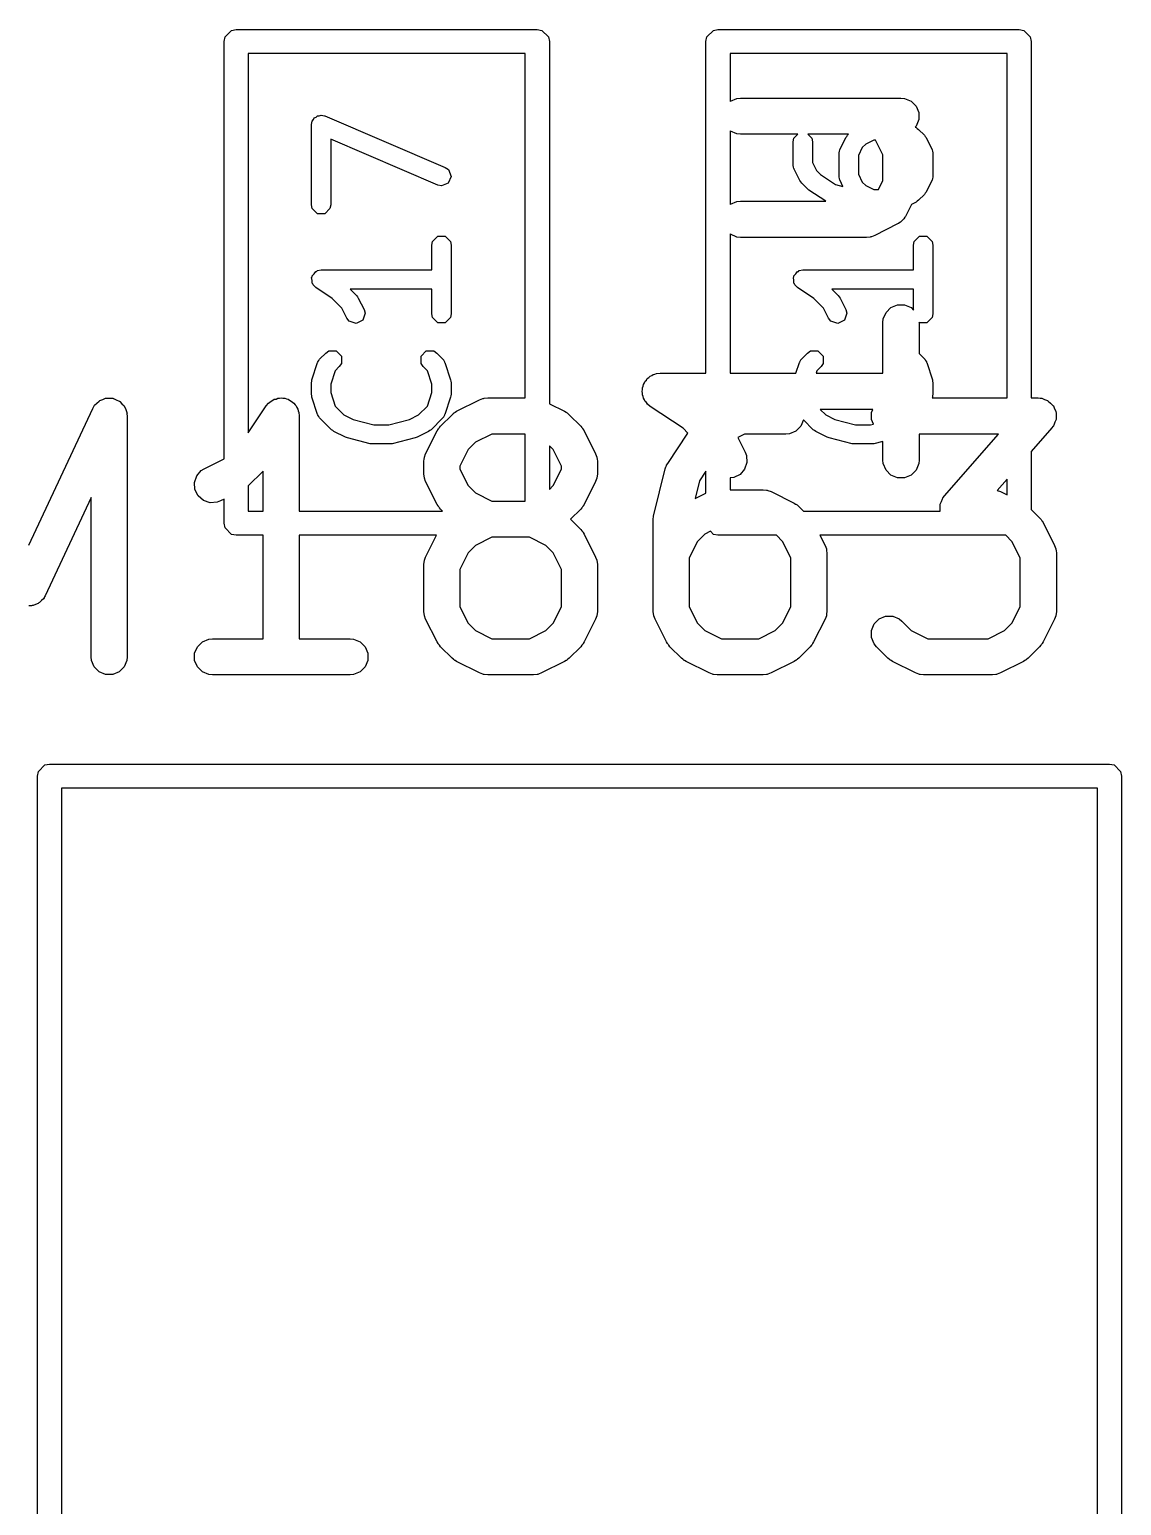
# Model space of a CAD drawing. Header units: inches. Extents: x 1.92 to 4.46, y -4.34 to -2.08.
# Drawn here: x 2.4731 to 2.6516, y -3.1645 to -2.9232 of the extents above; entities that cross this region are included whole.
import ezdxf

# ---------------------------------------------------------------- set-up
doc = ezdxf.new("R2010")
doc.units = ezdxf.units.IN
doc.header["$MEASUREMENT"] = 0
doc.layers.add('BLACK', color=250, linetype='CONTINUOUS')

msp = doc.modelspace()

# ---------------------------------------------------------------- linework, layer by layer
at = {"layer": 'BLACK', "linetype": 'CONTINUOUS'}
for p, q in [((2.50507, -2.92444), (2.50614, -2.92338)), ((2.50614, -2.92338), (2.50689, -2.92323)), ((2.50689, -2.92323), (2.5561, -2.92323)), ((2.5561, -2.92323), (2.55686, -2.92338)), ((2.55686, -2.92338), (2.55792, -2.92444)), ((2.58381, -2.92444), (2.58488, -2.92338)), ((2.58488, -2.92338), (2.58563, -2.92323)), ((2.58563, -2.92323), (2.63484, -2.92323)), ((2.63484, -2.92323), (2.6356, -2.92338)), ((2.6356, -2.92338), (2.63666, -2.92444)), ((2.50492, -2.9252), (2.50507, -2.92444)), ((2.50492, -2.9934), (2.50492, -2.9252)), ((2.55792, -2.92444), (2.55807, -2.9252)), ((2.55807, -2.9252), (2.55807, -2.9844)), ((2.58366, -2.9252), (2.58381, -2.92444)), ((2.58366, -2.97942), (2.58366, -2.9252)), ((2.63666, -2.92444), (2.63681, -2.9252)), ((2.63681, -2.9252), (2.63681, -2.98346)), ((2.50886, -2.92717), (2.50886, -2.98917)), ((2.55413, -2.92717), (2.50886, -2.92717)), ((2.55413, -2.98346), (2.55413, -2.92717)), ((2.5876, -2.92717), (2.5876, -2.93499)), ((2.63287, -2.92717), (2.5876, -2.92717)), ((2.63287, -2.98346), (2.63287, -2.92717)), ((2.5876, -2.93499), (2.58766, -2.93493)), ((2.58766, -2.93493), (2.58872, -2.93449)), ((2.58872, -2.93449), (2.5893, -2.93443)), ((2.5893, -2.93443), (2.61554, -2.93443)), ((2.61554, -2.93443), (2.61612, -2.93449)), ((2.61612, -2.93449), (2.61718, -2.93493)), ((2.61718, -2.93493), (2.618, -2.93574)), ((2.618, -2.93574), (2.61844, -2.93681)), ((2.51918, -2.93877), (2.51919, -2.93875)), ((2.51918, -2.93878), (2.51918, -2.93877)), ((2.51918, -2.93879), (2.51918, -2.93878)), ((2.51918, -2.95191), (2.51918, -2.93879)), ((2.51919, -2.93875), (2.5193, -2.93819)), ((2.5193, -2.93819), (2.51953, -2.93796)), ((2.51953, -2.93796), (2.51965, -2.93766)), ((2.51965, -2.93766), (2.51994, -2.93755)), ((2.51994, -2.93755), (2.52015, -2.93733)), ((2.52015, -2.93733), (2.52047, -2.93733)), ((2.52047, -2.93733), (2.52077, -2.93721)), ((2.52077, -2.93721), (2.52134, -2.93733)), ((2.52134, -2.93733), (2.52136, -2.93733)), ((2.52136, -2.93733), (2.52136, -2.93734)), ((2.52136, -2.93734), (2.52137, -2.93734)), ((2.52137, -2.93734), (2.54106, -2.94578)), ((2.61844, -2.93796), (2.618, -2.93902)), ((2.61844, -2.93681), (2.61844, -2.93796)), ((2.53982, -2.94867), (2.52233, -2.94118)), ((2.52233, -2.94118), (2.52233, -2.95191)), ((2.58766, -2.93984), (2.5876, -2.93978)), ((2.5876, -2.93978), (2.5876, -2.95186)), ((2.58872, -2.94028), (2.58766, -2.93984)), ((2.5893, -2.94034), (2.58872, -2.94028)), ((2.5987, -2.94034), (2.5893, -2.94034)), ((2.59792, -2.9416), (2.59804, -2.941)), ((2.59804, -2.941), (2.5987, -2.94034)), ((2.60697, -2.94034), (2.60029, -2.94034)), ((2.60029, -2.94034), (2.60095, -2.941)), ((2.60095, -2.941), (2.60107, -2.9416)), ((2.60558, -2.94277), (2.60652, -2.9409)), ((2.60652, -2.9409), (2.60668, -2.9407)), ((2.60668, -2.9407), (2.60682, -2.94049)), ((2.60682, -2.94049), (2.60697, -2.94034)), ((2.618, -2.93902), (2.61785, -2.93917)), ((2.61785, -2.93917), (2.61801, -2.93926)), ((2.61801, -2.93926), (2.61821, -2.93941)), ((2.61821, -2.93941), (2.61842, -2.93955)), ((2.61842, -2.93955), (2.61936, -2.94049)), ((2.61936, -2.94049), (2.6195, -2.9407)), ((2.6195, -2.9407), (2.61965, -2.9409)), ((2.61965, -2.9409), (2.62059, -2.94277)), ((2.59792, -2.94535), (2.59792, -2.9416)), ((2.60107, -2.9416), (2.60107, -2.94498)), ((2.60542, -2.94336), (2.60549, -2.94312)), ((2.60543, -2.9434), (2.60542, -2.94336)), ((2.60542, -2.94348), (2.60543, -2.9434)), ((2.60542, -2.94723), (2.60542, -2.94348)), ((2.60549, -2.94312), (2.60554, -2.94287)), ((2.60554, -2.94287), (2.60556, -2.94285)), ((2.60556, -2.94285), (2.60558, -2.94277)), ((2.60922, -2.94253), (2.60857, -2.94385)), ((2.6098, -2.94196), (2.60922, -2.94253)), ((2.61111, -2.9413), (2.6098, -2.94196)), ((2.61139, -2.9413), (2.61111, -2.9413)), ((2.61259, -2.9437), (2.61139, -2.9413)), ((2.62059, -2.94277), (2.62061, -2.94285)), ((2.62061, -2.94285), (2.62063, -2.94287)), ((2.62063, -2.94287), (2.62068, -2.94312)), ((2.62068, -2.94312), (2.62075, -2.94336)), ((2.62075, -2.94336), (2.62074, -2.9434)), ((2.62074, -2.9434), (2.62075, -2.94348)), ((2.62075, -2.94348), (2.62075, -2.94723)), ((2.54106, -2.94578), (2.54157, -2.94613)), ((2.59793, -2.94543), (2.59792, -2.94535)), ((2.59792, -2.94546), (2.59793, -2.94543)), ((2.59799, -2.94571), (2.59792, -2.94546)), ((2.59804, -2.94595), (2.59799, -2.94571)), ((2.59806, -2.94598), (2.59804, -2.94595)), ((2.59809, -2.94605), (2.59806, -2.94598)), ((2.59902, -2.94793), (2.59809, -2.94605)), ((2.60107, -2.94498), (2.60173, -2.94629)), ((2.60857, -2.94385), (2.60857, -2.94685)), ((2.61259, -2.94793), (2.61259, -2.9437)), ((2.54154, -2.94835), (2.54042, -2.9488)), ((2.54201, -2.94724), (2.54154, -2.94835)), ((2.54157, -2.94613), (2.54201, -2.94724)), ((2.59918, -2.94813), (2.59902, -2.94793)), ((2.59932, -2.94834), (2.59918, -2.94813)), ((2.60026, -2.94928), (2.59932, -2.94834)), ((2.60173, -2.94629), (2.60237, -2.94694)), ((2.60237, -2.94694), (2.60483, -2.94858)), ((2.60543, -2.9473), (2.60542, -2.94723)), ((2.60542, -2.94734), (2.60543, -2.9473)), ((2.60549, -2.94758), (2.60542, -2.94734)), ((2.60554, -2.94783), (2.60549, -2.94758)), ((2.60556, -2.94785), (2.60554, -2.94783)), ((2.60558, -2.94793), (2.60556, -2.94785)), ((2.60606, -2.94888), (2.60558, -2.94793)), ((2.60857, -2.94685), (2.60922, -2.94817)), ((2.60922, -2.94817), (2.6098, -2.94874)), ((2.61186, -2.9494), (2.61259, -2.94793)), ((2.62059, -2.94793), (2.61965, -2.9498)), ((2.62061, -2.94785), (2.62059, -2.94793)), ((2.62063, -2.94783), (2.62061, -2.94785)), ((2.62068, -2.94758), (2.62063, -2.94783)), ((2.62075, -2.94734), (2.62068, -2.94758)), ((2.62075, -2.94723), (2.62074, -2.9473)), ((2.62074, -2.9473), (2.62075, -2.94734)), ((2.54042, -2.9488), (2.53982, -2.94867)), ((2.60038, -2.94936), (2.60026, -2.94928)), ((2.6005, -2.94947), (2.60038, -2.94936)), ((2.60324, -2.9513), (2.6005, -2.94947)), ((2.60483, -2.94858), (2.60606, -2.94888)), ((2.6098, -2.94874), (2.61111, -2.9494)), ((2.61111, -2.9494), (2.61186, -2.9494)), ((2.61936, -2.95021), (2.61842, -2.95115)), ((2.6195, -2.95), (2.61936, -2.95021)), ((2.61965, -2.9498), (2.6195, -2.95)), ((2.5193, -2.95251), (2.51918, -2.95191)), ((2.52015, -2.95337), (2.5193, -2.95251)), ((2.52221, -2.95251), (2.52136, -2.95337)), ((2.52233, -2.95191), (2.52221, -2.95251)), ((2.5876, -2.95186), (2.58766, -2.9518)), ((2.58766, -2.9518), (2.58872, -2.95136)), ((2.58872, -2.95136), (2.5893, -2.9513)), ((2.5893, -2.9513), (2.60324, -2.9513)), ((2.61725, -2.95183), (2.61631, -2.9537)), ((2.61801, -2.95145), (2.61725, -2.95183)), ((2.61821, -2.95129), (2.61801, -2.95145)), ((2.61842, -2.95115), (2.61821, -2.95129)), ((2.52136, -2.95337), (2.52015, -2.95337)), ((2.61499, -2.95502), (2.61124, -2.9569)), ((2.61509, -2.95496), (2.61499, -2.95502)), ((2.61513, -2.95495), (2.61509, -2.95496)), ((2.61519, -2.9549), (2.61513, -2.95495)), ((2.61548, -2.95471), (2.61519, -2.9549)), ((2.61572, -2.95443), (2.61548, -2.95471)), ((2.616, -2.95419), (2.61572, -2.95443)), ((2.61619, -2.9539), (2.616, -2.95419)), ((2.61623, -2.95384), (2.61619, -2.9539)), ((2.61625, -2.9538), (2.61623, -2.95384)), ((2.61631, -2.9537), (2.61625, -2.9538)), ((2.53886, -2.95847), (2.53898, -2.95787)), ((2.53898, -2.95787), (2.53984, -2.95702)), ((2.53984, -2.95702), (2.54104, -2.95702)), ((2.54104, -2.95702), (2.54189, -2.95787)), ((2.54189, -2.95787), (2.54201, -2.95847)), ((2.58766, -2.95671), (2.5876, -2.95665)), ((2.5876, -2.95665), (2.5876, -2.97942)), ((2.58872, -2.95715), (2.58766, -2.95671)), ((2.5893, -2.95721), (2.58872, -2.95715)), ((2.60992, -2.95721), (2.5893, -2.95721)), ((2.6105, -2.95715), (2.60992, -2.95721)), ((2.61059, -2.95711), (2.6105, -2.95715)), ((2.6107, -2.9571), (2.61059, -2.95711)), ((2.61124, -2.9569), (2.6107, -2.9571)), ((2.6176, -2.95847), (2.61772, -2.95787)), ((2.61772, -2.95787), (2.61858, -2.95702)), ((2.61858, -2.95702), (2.61978, -2.95702)), ((2.61978, -2.95702), (2.62063, -2.95787)), ((2.62063, -2.95787), (2.62075, -2.95847)), ((2.53886, -2.96252), (2.53886, -2.95847)), ((2.54201, -2.95847), (2.54201, -2.96972)), ((2.6176, -2.96252), (2.6176, -2.95847)), ((2.62075, -2.95847), (2.62075, -2.96972)), ((2.51962, -2.96317), (2.51988, -2.96279)), ((2.51988, -2.96279), (2.52004, -2.96276)), ((2.52004, -2.96276), (2.52015, -2.96264)), ((2.52015, -2.96264), (2.52075, -2.96252)), ((2.52075, -2.96252), (2.53886, -2.96252)), ((2.59836, -2.96317), (2.59862, -2.96279)), ((2.59862, -2.96279), (2.59878, -2.96276)), ((2.59878, -2.96276), (2.59889, -2.96264)), ((2.59889, -2.96264), (2.59949, -2.96252)), ((2.59949, -2.96252), (2.6176, -2.96252)), ((2.51921, -2.96379), (2.5193, -2.96366)), ((2.5193, -2.96424), (2.51921, -2.96379)), ((2.5193, -2.9635), (2.51962, -2.96317)), ((2.5193, -2.96366), (2.5193, -2.9635)), ((2.5193, -2.9647), (2.5193, -2.96424)), ((2.51941, -2.96482), (2.5193, -2.9647)), ((2.51945, -2.96497), (2.51941, -2.96482)), ((2.51988, -2.96541), (2.51945, -2.96497)), ((2.59795, -2.96379), (2.59804, -2.96366)), ((2.59804, -2.96424), (2.59795, -2.96379)), ((2.59804, -2.9635), (2.59836, -2.96317)), ((2.59804, -2.96366), (2.59804, -2.9635)), ((2.59804, -2.9647), (2.59804, -2.96424)), ((2.59815, -2.96482), (2.59804, -2.9647)), ((2.59819, -2.96497), (2.59815, -2.96482)), ((2.59862, -2.96541), (2.59819, -2.96497)), ((2.52256, -2.9672), (2.51988, -2.96541)), ((2.52415, -2.96878), (2.52256, -2.9672)), ((2.53886, -2.96567), (2.52549, -2.96567)), ((2.52549, -2.96567), (2.52655, -2.96673)), ((2.52655, -2.96673), (2.52669, -2.96694)), ((2.52669, -2.96694), (2.52685, -2.96714)), ((2.52685, -2.96714), (2.52779, -2.96902)), ((2.53886, -2.96972), (2.53886, -2.96567)), ((2.6013, -2.9672), (2.59862, -2.96541)), ((2.60289, -2.96878), (2.6013, -2.9672)), ((2.6176, -2.96567), (2.60423, -2.96567)), ((2.60423, -2.96567), (2.60529, -2.96673)), ((2.60529, -2.96673), (2.60543, -2.96694)), ((2.60543, -2.96694), (2.60559, -2.96714)), ((2.60559, -2.96714), (2.60653, -2.96902)), ((2.6176, -2.96909), (2.6176, -2.96567)), ((2.52497, -2.97043), (2.52415, -2.96878)), ((2.52795, -2.96961), (2.52757, -2.97075)), ((2.52779, -2.96902), (2.52795, -2.96961)), ((2.53898, -2.97033), (2.53886, -2.96972)), ((2.54201, -2.96972), (2.54189, -2.97033)), ((2.60371, -2.97043), (2.60289, -2.96878)), ((2.60669, -2.96961), (2.60631, -2.97075)), ((2.60653, -2.96902), (2.60669, -2.96961)), ((2.61265, -2.97055), (2.61309, -2.96949)), ((2.61309, -2.96949), (2.6139, -2.96867)), ((2.6139, -2.96867), (2.61497, -2.96823)), ((2.61497, -2.96823), (2.61612, -2.96823)), ((2.61612, -2.96823), (2.61718, -2.96867)), ((2.61718, -2.96867), (2.6176, -2.96909)), ((2.62075, -2.96972), (2.62063, -2.97033)), ((2.52535, -2.97091), (2.52497, -2.97043)), ((2.52649, -2.97129), (2.52535, -2.97091)), ((2.52757, -2.97075), (2.52649, -2.97129)), ((2.53984, -2.97118), (2.53898, -2.97033)), ((2.54104, -2.97118), (2.53984, -2.97118)), ((2.54189, -2.97033), (2.54104, -2.97118)), ((2.60409, -2.97091), (2.60371, -2.97043)), ((2.60523, -2.97129), (2.60409, -2.97091)), ((2.60631, -2.97075), (2.60523, -2.97129)), ((2.61259, -2.97113), (2.61265, -2.97055)), ((2.61259, -2.97942), (2.61259, -2.97113)), ((2.61858, -2.97118), (2.61849, -2.97109)), ((2.61849, -2.97109), (2.6185, -2.97113)), ((2.6185, -2.97113), (2.6185, -2.97619)), ((2.61978, -2.97118), (2.61858, -2.97118)), ((2.62063, -2.97033), (2.61978, -2.97118)), ((2.52024, -2.97756), (2.52038, -2.97735)), ((2.52038, -2.97735), (2.5205, -2.97713)), ((2.5205, -2.97713), (2.52053, -2.97711)), ((2.52053, -2.97711), (2.52058, -2.97705)), ((2.52058, -2.97705), (2.52152, -2.97611)), ((2.52152, -2.97611), (2.52203, -2.97577)), ((2.52203, -2.97577), (2.52323, -2.97577)), ((2.52323, -2.97577), (2.52408, -2.97662)), ((2.52408, -2.97662), (2.52408, -2.97782)), ((2.53711, -2.97662), (2.53796, -2.97577)), ((2.53711, -2.97782), (2.53711, -2.97662)), ((2.53796, -2.97577), (2.53917, -2.97577)), ((2.53917, -2.97577), (2.53968, -2.97611)), ((2.53968, -2.97611), (2.54062, -2.97705)), ((2.54062, -2.97705), (2.54066, -2.97711)), ((2.54066, -2.97711), (2.54069, -2.97713)), ((2.54069, -2.97713), (2.54082, -2.97735)), ((2.54082, -2.97735), (2.54096, -2.97756)), ((2.59898, -2.97756), (2.59912, -2.97735)), ((2.59912, -2.97735), (2.59924, -2.97713)), ((2.59924, -2.97713), (2.59927, -2.97711)), ((2.59927, -2.97711), (2.59932, -2.97705)), ((2.59932, -2.97705), (2.60026, -2.97611)), ((2.60026, -2.97611), (2.60077, -2.97577)), ((2.60077, -2.97577), (2.60197, -2.97577)), ((2.60197, -2.97577), (2.60282, -2.97662)), ((2.60282, -2.97662), (2.60282, -2.97782)), ((2.6185, -2.97619), (2.61936, -2.97705)), ((2.61936, -2.97705), (2.6194, -2.97711)), ((2.6194, -2.97711), (2.61943, -2.97713)), ((2.61943, -2.97713), (2.61956, -2.97735)), ((2.61956, -2.97735), (2.6197, -2.97756)), ((2.51926, -2.98047), (2.5202, -2.97766)), ((2.5202, -2.97766), (2.52024, -2.97759)), ((2.52024, -2.97759), (2.52024, -2.97756)), ((2.52307, -2.97901), (2.52233, -2.98123)), ((2.52374, -2.97834), (2.52307, -2.97901)), ((2.52408, -2.97782), (2.52374, -2.97834)), ((2.53745, -2.97834), (2.53711, -2.97782)), ((2.53813, -2.97901), (2.53745, -2.97834)), ((2.53886, -2.98123), (2.53813, -2.97901)), ((2.54096, -2.97756), (2.54096, -2.97759)), ((2.54096, -2.97759), (2.541, -2.97766)), ((2.541, -2.97766), (2.54193, -2.98047)), ((2.57453, -2.97992), (2.5748, -2.97981)), ((2.5748, -2.97981), (2.57504, -2.97965)), ((2.57504, -2.97965), (2.57533, -2.97959)), ((2.57533, -2.97959), (2.5756, -2.97948)), ((2.5756, -2.97948), (2.57617, -2.97942)), ((2.57617, -2.97942), (2.57617, -2.97942)), ((2.57617, -2.97942), (2.57617, -2.97942)), ((2.57617, -2.97942), (2.57617, -2.97942)), ((2.57617, -2.97942), (2.58366, -2.97942)), ((2.5876, -2.97942), (2.59835, -2.97942)), ((2.59835, -2.97942), (2.59894, -2.97766)), ((2.59894, -2.97766), (2.59898, -2.97759)), ((2.59898, -2.97759), (2.59898, -2.97756)), ((2.60181, -2.97901), (2.60167, -2.97942)), ((2.60167, -2.97942), (2.61259, -2.97942)), ((2.60248, -2.97834), (2.60181, -2.97901)), ((2.60282, -2.97782), (2.60248, -2.97834)), ((2.6197, -2.97756), (2.6197, -2.97759)), ((2.6197, -2.97759), (2.61974, -2.97766)), ((2.61974, -2.97766), (2.62067, -2.98047)), ((2.51918, -2.98097), (2.51923, -2.98072)), ((2.51918, -2.98285), (2.51918, -2.98097)), ((2.51923, -2.98072), (2.51926, -2.98047)), ((2.52233, -2.98123), (2.52233, -2.98259)), ((2.53886, -2.98259), (2.53886, -2.98123)), ((2.54193, -2.98047), (2.54196, -2.98072)), ((2.54196, -2.98072), (2.54201, -2.98097)), ((2.54201, -2.98097), (2.54201, -2.98285)), ((2.57322, -2.98238), (2.57328, -2.98209)), ((2.57328, -2.9818), (2.57339, -2.98153)), ((2.57328, -2.98209), (2.57328, -2.9818)), ((2.57339, -2.98153), (2.57344, -2.98125)), ((2.57344, -2.98125), (2.57361, -2.98101)), ((2.57361, -2.98101), (2.57372, -2.98074)), ((2.57372, -2.98074), (2.57392, -2.98053)), ((2.57392, -2.98053), (2.57408, -2.98029)), ((2.57408, -2.98029), (2.57433, -2.98013)), ((2.57433, -2.98013), (2.57453, -2.97992)), ((2.62067, -2.98047), (2.6207, -2.98072)), ((2.6207, -2.98072), (2.62075, -2.98097)), ((2.62075, -2.98097), (2.62075, -2.98285)), ((2.48375, -2.98466), (2.48412, -2.98432)), ((2.48412, -2.98432), (2.48449, -2.98396)), ((2.48449, -2.98396), (2.48455, -2.98393)), ((2.48455, -2.98393), (2.4846, -2.98389)), ((2.4846, -2.98389), (2.48508, -2.98371)), ((2.48508, -2.98371), (2.48555, -2.98351)), ((2.48555, -2.98351), (2.48562, -2.98351)), ((2.48562, -2.98351), (2.48568, -2.98349)), ((2.48568, -2.98349), (2.48619, -2.98351)), ((2.48619, -2.98351), (2.4867, -2.98351)), ((2.4867, -2.98351), (2.48676, -2.98354)), ((2.48676, -2.98354), (2.48683, -2.98354)), ((2.48683, -2.98354), (2.48729, -2.98376)), ((2.48729, -2.98376), (2.48777, -2.98396)), ((2.48777, -2.98396), (2.48781, -2.984)), ((2.48781, -2.984), (2.48787, -2.98403)), ((2.48787, -2.98403), (2.48822, -2.98441)), ((2.48822, -2.98441), (2.48858, -2.98477)), ((2.5118, -2.98477), (2.51216, -2.98432)), ((2.51216, -2.98432), (2.5124, -2.98416)), ((2.5124, -2.98416), (2.51261, -2.98396)), ((2.51261, -2.98396), (2.51287, -2.98384)), ((2.51287, -2.98384), (2.51312, -2.98368)), ((2.51312, -2.98368), (2.5134, -2.98363)), ((2.5134, -2.98363), (2.51367, -2.98351)), ((2.51367, -2.98351), (2.51396, -2.98351)), ((2.51396, -2.98351), (2.51425, -2.98346)), ((2.51425, -2.98346), (2.51453, -2.98351)), ((2.51453, -2.98351), (2.51482, -2.98351)), ((2.51482, -2.98351), (2.51509, -2.98362)), ((2.51509, -2.98362), (2.51538, -2.98368)), ((2.51538, -2.98368), (2.51562, -2.98384)), ((2.51562, -2.98384), (2.51589, -2.98396)), ((2.51589, -2.98396), (2.51609, -2.98416)), ((2.51609, -2.98416), (2.51633, -2.98432)), ((2.51633, -2.98432), (2.5165, -2.98456)), ((2.5165, -2.98456), (2.5167, -2.98477)), ((2.51923, -2.98309), (2.51918, -2.98285)), ((2.51926, -2.98334), (2.51923, -2.98309)), ((2.5202, -2.98616), (2.51926, -2.98334)), ((2.52233, -2.98259), (2.52307, -2.98481)), ((2.53813, -2.98481), (2.53886, -2.98259)), ((2.54193, -2.98334), (2.541, -2.98616)), ((2.54196, -2.98309), (2.54193, -2.98334)), ((2.54201, -2.98285), (2.54196, -2.98309)), ((2.54292, -2.98564), (2.54667, -2.98377)), ((2.54667, -2.98377), (2.54721, -2.98356)), ((2.54721, -2.98356), (2.54732, -2.98355)), ((2.54732, -2.98355), (2.54742, -2.98351)), ((2.54742, -2.98351), (2.54799, -2.98346)), ((2.54799, -2.98346), (2.55413, -2.98346)), ((2.55807, -2.9844), (2.56056, -2.98564)), ((2.57328, -2.98266), (2.57322, -2.98238)), ((2.57328, -2.98295), (2.57328, -2.98266)), ((2.57339, -2.98322), (2.57328, -2.98295)), ((2.57345, -2.98351), (2.57339, -2.98322)), ((2.57361, -2.98375), (2.57345, -2.98351)), ((2.57372, -2.98402), (2.57361, -2.98375)), ((2.57393, -2.98422), (2.57372, -2.98402)), ((2.57409, -2.98447), (2.57393, -2.98422)), ((2.57453, -2.98483), (2.57409, -2.98447)), ((2.62067, -2.98334), (2.62064, -2.98346)), ((2.62064, -2.98346), (2.63287, -2.98346)), ((2.6207, -2.98309), (2.62067, -2.98334)), ((2.62075, -2.98285), (2.6207, -2.98309)), ((2.63681, -2.98346), (2.63798, -2.98346)), ((2.63798, -2.98346), (2.63829, -2.98349)), ((2.63829, -2.98349), (2.63836, -2.98348)), ((2.63836, -2.98348), (2.63842, -2.9835)), ((2.63842, -2.9835), (2.63856, -2.98351)), ((2.63856, -2.98351), (2.639, -2.9837)), ((2.639, -2.9837), (2.63946, -2.98385)), ((2.63946, -2.98385), (2.63953, -2.98392)), ((2.63953, -2.98392), (2.63962, -2.98396)), ((2.63962, -2.98396), (2.63996, -2.98429)), ((2.63996, -2.98429), (2.64032, -2.98461)), ((2.64032, -2.98461), (2.64037, -2.9847)), ((2.473, -3.00755), (2.48345, -2.98516)), ((2.48345, -2.98516), (2.48364, -2.98483)), ((2.48364, -2.98483), (2.48367, -2.98477)), ((2.48367, -2.98477), (2.4837, -2.98474)), ((2.4837, -2.98474), (2.48375, -2.98466)), ((2.48858, -2.98477), (2.48861, -2.98483)), ((2.48861, -2.98483), (2.48865, -2.98488)), ((2.48865, -2.98488), (2.48883, -2.98536)), ((2.48883, -2.98536), (2.48902, -2.98583)), ((2.48902, -2.98583), (2.48903, -2.98592)), ((2.48903, -2.98592), (2.48905, -2.98596)), ((2.48905, -2.98596), (2.48904, -2.98603)), ((2.48904, -2.98603), (2.48908, -2.98641)), ((2.48908, -2.98641), (2.48908, -3.02578)), ((2.50886, -2.98917), (2.51179, -2.98477)), ((2.51179, -2.98477), (2.51179, -2.98477)), ((2.51179, -2.98477), (2.51179, -2.98477)), ((2.51179, -2.98477), (2.5118, -2.98477)), ((2.5167, -2.98477), (2.51681, -2.98504)), ((2.51681, -2.98504), (2.51697, -2.98528)), ((2.51697, -2.98528), (2.51703, -2.98556)), ((2.51703, -2.98556), (2.51714, -2.98583)), ((2.51714, -2.98583), (2.5172, -2.9864)), ((2.5172, -2.9864), (2.5172, -2.98641)), ((2.5172, -2.98641), (2.5172, -2.98641)), ((2.5172, -2.98641), (2.5172, -2.98641)), ((2.5172, -2.98641), (2.5172, -3.00197)), ((2.52024, -2.98622), (2.5202, -2.98616)), ((2.52024, -2.98626), (2.52024, -2.98622)), ((2.52038, -2.98647), (2.52024, -2.98626)), ((2.5205, -2.98669), (2.52038, -2.98647)), ((2.52053, -2.98671), (2.5205, -2.98669)), ((2.52058, -2.98677), (2.52053, -2.98671)), ((2.52245, -2.98865), (2.52058, -2.98677)), ((2.52307, -2.98481), (2.5245, -2.98624)), ((2.5245, -2.98624), (2.52599, -2.98698)), ((2.52599, -2.98698), (2.52938, -2.98783)), ((2.53181, -2.98783), (2.5352, -2.98698)), ((2.5352, -2.98698), (2.53669, -2.98624)), ((2.53669, -2.98624), (2.53813, -2.98481)), ((2.54062, -2.98677), (2.53874, -2.98865)), ((2.54028, -2.98807), (2.54216, -2.9862)), ((2.54066, -2.98671), (2.54062, -2.98677)), ((2.54069, -2.98669), (2.54066, -2.98671)), ((2.54082, -2.98647), (2.54069, -2.98669)), ((2.54096, -2.98626), (2.54082, -2.98647)), ((2.541, -2.98616), (2.54096, -2.98622)), ((2.54096, -2.98622), (2.54096, -2.98626)), ((2.54216, -2.9862), (2.54238, -2.98601)), ((2.54238, -2.98601), (2.54243, -2.98595)), ((2.54243, -2.98595), (2.54252, -2.9859)), ((2.54252, -2.9859), (2.5426, -2.98583)), ((2.5426, -2.98583), (2.54268, -2.9858)), ((2.54268, -2.9858), (2.54292, -2.98564)), ((2.56056, -2.98564), (2.56081, -2.9858)), ((2.56081, -2.9858), (2.56088, -2.98583)), ((2.56088, -2.98583), (2.56096, -2.9859)), ((2.56096, -2.9859), (2.56105, -2.98595)), ((2.56105, -2.98595), (2.5611, -2.98601)), ((2.5611, -2.98601), (2.56133, -2.9862)), ((2.56133, -2.9862), (2.56321, -2.98807)), ((2.57454, -2.98483), (2.57453, -2.98483)), ((2.57453, -2.98483), (2.57453, -2.98483)), ((2.57453, -2.98483), (2.57453, -2.98483)), ((2.57992, -2.98842), (2.57454, -2.98483)), ((2.5996, -2.98706), (2.59919, -2.98805)), ((2.60119, -2.98865), (2.5996, -2.98706)), ((2.61092, -2.98533), (2.60233, -2.98533)), ((2.60233, -2.98533), (2.60324, -2.98624)), ((2.60324, -2.98624), (2.60473, -2.98698)), ((2.60473, -2.98698), (2.60812, -2.98783)), ((2.61071, -2.98583), (2.61092, -2.98533)), ((2.61071, -2.98699), (2.61071, -2.98583)), ((2.61102, -2.98772), (2.61071, -2.98699)), ((2.64037, -2.9847), (2.64044, -2.98477)), ((2.64044, -2.98477), (2.64062, -2.98521)), ((2.64062, -2.98521), (2.64083, -2.98564)), ((2.64088, -2.98699), (2.6407, -2.98743)), ((2.64083, -2.98564), (2.64084, -2.98574)), ((2.64084, -2.98574), (2.64088, -2.98583)), ((2.64088, -2.98583), (2.64088, -2.98631)), ((2.64088, -2.98631), (2.64091, -2.98679)), ((2.64091, -2.98679), (2.64088, -2.98689)), ((2.64088, -2.98689), (2.64088, -2.98699)), ((2.52266, -2.98879), (2.52245, -2.98865)), ((2.52286, -2.98894), (2.52266, -2.98879)), ((2.52474, -2.98988), (2.52286, -2.98894)), ((2.52938, -2.98783), (2.53181, -2.98783)), ((2.53833, -2.98894), (2.53646, -2.98988)), ((2.53785, -2.99259), (2.53973, -2.98884)), ((2.53853, -2.98879), (2.53833, -2.98894)), ((2.53874, -2.98865), (2.53853, -2.98879)), ((2.53973, -2.98884), (2.53988, -2.98859)), ((2.53988, -2.98859), (2.53991, -2.98852)), ((2.53991, -2.98852), (2.53998, -2.98844)), ((2.53998, -2.98844), (2.54004, -2.98835)), ((2.54004, -2.98835), (2.5401, -2.9883)), ((2.5401, -2.9883), (2.54028, -2.98807)), ((2.54869, -2.98936), (2.54599, -2.99071)), ((2.55413, -2.98936), (2.54869, -2.98936)), ((2.55413, -3.00033), (2.55413, -2.98936)), ((2.56321, -2.98807), (2.56339, -2.9883)), ((2.56339, -2.9883), (2.56345, -2.98835)), ((2.56345, -2.98835), (2.56351, -2.98844)), ((2.56351, -2.98844), (2.56357, -2.98852)), ((2.56357, -2.98852), (2.5636, -2.98859)), ((2.5636, -2.98859), (2.56376, -2.98884)), ((2.56376, -2.98884), (2.56563, -2.99259)), ((2.57741, -2.99415), (2.5807, -2.98921)), ((2.5807, -2.98921), (2.57992, -2.98842)), ((2.58994, -2.98936), (2.58886, -2.9899)), ((2.59674, -2.98936), (2.58994, -2.98936)), ((2.59731, -2.98931), (2.59674, -2.98936)), ((2.59838, -2.98887), (2.59731, -2.98931)), ((2.59919, -2.98805), (2.59838, -2.98887)), ((2.6014, -2.98879), (2.60119, -2.98865)), ((2.6016, -2.98894), (2.6014, -2.98879)), ((2.60348, -2.98988), (2.6016, -2.98894)), ((2.60812, -2.98783), (2.61055, -2.98783)), ((2.61055, -2.98783), (2.61102, -2.98772)), ((2.63148, -2.98936), (2.6185, -2.98936)), ((2.6185, -2.98936), (2.6185, -2.99363)), ((2.62264, -2.99946), (2.63148, -2.98936)), ((2.6402, -2.98835), (2.63681, -2.99223)), ((2.64038, -2.98811), (2.6402, -2.98835)), ((2.64044, -2.98805), (2.64038, -2.98811)), ((2.64046, -2.988), (2.64044, -2.98805)), ((2.64054, -2.98788), (2.64046, -2.988)), ((2.6407, -2.98743), (2.64054, -2.98788)), ((2.5249, -2.98992), (2.52474, -2.98988)), ((2.52506, -2.99), (2.5249, -2.98992)), ((2.52881, -2.99094), (2.52506, -2.99)), ((2.529, -2.99094), (2.52881, -2.99094)), ((2.52919, -2.99098), (2.529, -2.99094)), ((2.532, -2.99098), (2.52919, -2.99098)), ((2.53219, -2.99094), (2.532, -2.99098)), ((2.53238, -2.99094), (2.53219, -2.99094)), ((2.53613, -2.99), (2.53238, -2.99094)), ((2.53629, -2.98992), (2.53613, -2.99)), ((2.53646, -2.98988), (2.53629, -2.98992)), ((2.54599, -2.99071), (2.5448, -2.99191)), ((2.55869, -2.99191), (2.55807, -2.99129)), ((2.55807, -2.99129), (2.55807, -2.9984)), ((2.58886, -2.9899), (2.59006, -2.99231)), ((2.60364, -2.98992), (2.60348, -2.98988)), ((2.6038, -2.99), (2.60364, -2.98992)), ((2.60755, -2.99094), (2.6038, -2.99)), ((2.60774, -2.99094), (2.60755, -2.99094)), ((2.60793, -2.99098), (2.60774, -2.99094)), ((2.61074, -2.99098), (2.60793, -2.99098)), ((2.61093, -2.99094), (2.61074, -2.99098)), ((2.61112, -2.99094), (2.61093, -2.99094)), ((2.61259, -2.99057), (2.61112, -2.99094)), ((2.61259, -2.99363), (2.61259, -2.99057)), ((2.50168, -2.99502), (2.50492, -2.9934)), ((2.53754, -2.99391), (2.5376, -2.99333)), ((2.53754, -2.99578), (2.53754, -2.99391)), ((2.5376, -2.99333), (2.53764, -2.99324)), ((2.53764, -2.99324), (2.53765, -2.99313)), ((2.53765, -2.99313), (2.53785, -2.99259)), ((2.5448, -2.99191), (2.54345, -2.99461)), ((2.56004, -2.99461), (2.55869, -2.99191)), ((2.56563, -2.99259), (2.56584, -2.99313)), ((2.56584, -2.99313), (2.56585, -2.99324)), ((2.56585, -2.99324), (2.56589, -2.99333)), ((2.56589, -2.99333), (2.56594, -2.99391)), ((2.56594, -2.99391), (2.56594, -2.99578)), ((2.57724, -2.99446), (2.57741, -2.99415)), ((2.59035, -2.994), (2.58999, -2.99509)), ((2.59006, -2.99231), (2.59027, -2.99285)), ((2.59027, -2.99285), (2.59035, -2.994)), ((2.61265, -2.9942), (2.61259, -2.99363)), ((2.61309, -2.99527), (2.61265, -2.9942)), ((2.61844, -2.9942), (2.618, -2.99527)), ((2.6185, -2.99363), (2.61844, -2.9942)), ((2.63681, -2.99223), (2.63681, -3.00169)), ((2.50007, -2.99729), (2.50043, -2.9962)), ((2.50043, -2.9962), (2.50119, -2.99533)), ((2.50119, -2.99533), (2.50168, -2.99502)), ((2.5113, -2.99541), (2.50886, -2.99785)), ((2.5113, -3.00197), (2.5113, -2.99541)), ((2.5376, -2.99636), (2.53754, -2.99578)), ((2.53764, -2.99646), (2.5376, -2.99636)), ((2.53765, -2.99656), (2.53764, -2.99646)), ((2.53785, -2.9971), (2.53765, -2.99656)), ((2.54345, -2.99461), (2.54345, -2.99509)), ((2.54345, -2.99509), (2.5448, -2.99778)), ((2.55869, -2.99778), (2.56004, -2.99509)), ((2.56004, -2.99509), (2.56004, -2.99461)), ((2.56584, -2.99656), (2.56563, -2.9971)), ((2.56585, -2.99646), (2.56584, -2.99656)), ((2.56589, -2.99636), (2.56585, -2.99646)), ((2.56594, -2.99578), (2.56589, -2.99636)), ((2.57513, -3.00257), (2.577, -2.99507)), ((2.577, -2.99507), (2.57712, -2.99473)), ((2.57712, -2.99473), (2.57714, -2.99466)), ((2.57714, -2.99466), (2.57717, -2.99459)), ((2.57717, -2.99459), (2.5772, -2.99452)), ((2.5772, -2.99452), (2.57724, -2.99446)), ((2.58366, -2.99541), (2.58261, -2.997)), ((2.58366, -2.99902), (2.58366, -2.99541)), ((2.5882, -2.99647), (2.5876, -2.99652)), ((2.5876, -2.99652), (2.5876, -2.99846)), ((2.58923, -2.99596), (2.5882, -2.99647)), ((2.58999, -2.99509), (2.58923, -2.99596)), ((2.6139, -2.99608), (2.61309, -2.99527)), ((2.61497, -2.99652), (2.6139, -2.99608)), ((2.61612, -2.99652), (2.61497, -2.99652)), ((2.61718, -2.99608), (2.61612, -2.99652)), ((2.618, -2.99527), (2.61718, -2.99608)), ((2.50015, -2.99844), (2.50007, -2.99729)), ((2.50067, -2.99947), (2.50015, -2.99844)), ((2.50886, -2.99785), (2.50886, -3.00197)), ((2.53973, -3.00085), (2.53785, -2.9971)), ((2.5448, -2.99778), (2.54599, -2.99898)), ((2.54599, -2.99898), (2.54869, -3.00033)), ((2.55807, -2.9984), (2.55869, -2.99778)), ((2.56563, -2.9971), (2.56376, -3.00085)), ((2.58261, -2.997), (2.58188, -2.99991)), ((2.58188, -2.99991), (2.58366, -2.99902)), ((2.5876, -2.99846), (2.59299, -2.99846)), ((2.59299, -2.99846), (2.59356, -2.99851)), ((2.59356, -2.99851), (2.59366, -2.99855)), ((2.59366, -2.99855), (2.59377, -2.99856)), ((2.59377, -2.99856), (2.59431, -2.99877)), ((2.59431, -2.99877), (2.59806, -3.00064)), ((2.63287, -2.99673), (2.63127, -2.99856)), ((2.63127, -2.99856), (2.6318, -2.99877)), ((2.6318, -2.99877), (2.63287, -2.9993)), ((2.63287, -2.9993), (2.63287, -2.99673)), ((2.48317, -2.99972), (2.47568, -3.01578)), ((2.48317, -3.02578), (2.48317, -2.99972)), ((2.50154, -3.00022), (2.50067, -2.99947)), ((2.50263, -3.00059), (2.50154, -3.00022)), ((2.50378, -3.00051), (2.50263, -3.00059)), ((2.50432, -3.0003), (2.50378, -3.00051)), ((2.50492, -3), (2.50432, -3.0003)), ((2.50492, -3.00394), (2.50492, -3)), ((2.53988, -3.0011), (2.53973, -3.00085)), ((2.53991, -3.00117), (2.53988, -3.0011)), ((2.53998, -3.00125), (2.53991, -3.00117)), ((2.54004, -3.00134), (2.53998, -3.00125)), ((2.5401, -3.0014), (2.54004, -3.00134)), ((2.54028, -3.00162), (2.5401, -3.0014)), ((2.54869, -3.00033), (2.55413, -3.00033)), ((2.56339, -3.0014), (2.56321, -3.00162)), ((2.56345, -3.00134), (2.56339, -3.0014)), ((2.56351, -3.00125), (2.56345, -3.00134)), ((2.56357, -3.00117), (2.56351, -3.00125)), ((2.5636, -3.0011), (2.56357, -3.00117)), ((2.56376, -3.00085), (2.5636, -3.0011)), ((2.59806, -3.00064), (2.59831, -3.0008)), ((2.59831, -3.0008), (2.59838, -3.00083)), ((2.59838, -3.00083), (2.59846, -3.00089)), ((2.59846, -3.00089), (2.59855, -3.00095)), ((2.59855, -3.00095), (2.5986, -3.00101)), ((2.5986, -3.00101), (2.59883, -3.0012)), ((2.59883, -3.0012), (2.5996, -3.00197)), ((2.62193, -3.00103), (2.62196, -3.00093)), ((2.62196, -3.0015), (2.62193, -3.00103)), ((2.62196, -3.00083), (2.62215, -3.00039)), ((2.62196, -3.00093), (2.62196, -3.00083)), ((2.62196, -3.00197), (2.62196, -3.0015)), ((2.62215, -3.00039), (2.6223, -2.99993)), ((2.6223, -2.99993), (2.62238, -2.99982)), ((2.62238, -2.99982), (2.6224, -2.99977)), ((2.6224, -2.99977), (2.62246, -2.99971)), ((2.62246, -2.99971), (2.62264, -2.99946)), ((2.50507, -3.00469), (2.50492, -3.00394)), ((2.50886, -3.00197), (2.5113, -3.00197)), ((2.5172, -3.00197), (2.54063, -3.00197)), ((2.54063, -3.00197), (2.54028, -3.00162)), ((2.56321, -3.00162), (2.56154, -3.00328)), ((2.56154, -3.00328), (2.56321, -3.00494)), ((2.57504, -3.00314), (2.57507, -3.00292)), ((2.57505, -3.00318), (2.57504, -3.00314)), ((2.57504, -3.00328), (2.57505, -3.00318)), ((2.57504, -3.01828), (2.57504, -3.00328)), ((2.57507, -3.00292), (2.57509, -3.00271)), ((2.57509, -3.00271), (2.57511, -3.00267)), ((2.57511, -3.00267), (2.57513, -3.00257)), ((2.5996, -3.00197), (2.62196, -3.00197)), ((2.63681, -3.00169), (2.6382, -3.00307)), ((2.6382, -3.00307), (2.63838, -3.0033)), ((2.63838, -3.0033), (2.63844, -3.00335)), ((2.63844, -3.00335), (2.6385, -3.00344)), ((2.6385, -3.00344), (2.63856, -3.00352)), ((2.63856, -3.00352), (2.63859, -3.00359)), ((2.63859, -3.00359), (2.63875, -3.00384)), ((2.63875, -3.00384), (2.64062, -3.00759)), ((2.50614, -3.00576), (2.50507, -3.00469)), ((2.50689, -3.00591), (2.50614, -3.00576)), ((2.5113, -3.00591), (2.50689, -3.00591)), ((2.5113, -3.02283), (2.5113, -3.00591)), ((2.53963, -3.00591), (2.5172, -3.00591)), ((2.5172, -3.00591), (2.5172, -3.02283)), ((2.53785, -3.00946), (2.53963, -3.00591)), ((2.54869, -3.00624), (2.54599, -3.00758)), ((2.5548, -3.00624), (2.54869, -3.00624)), ((2.55749, -3.00758), (2.5548, -3.00624)), ((2.56321, -3.00494), (2.56339, -3.00517)), ((2.56339, -3.00517), (2.56345, -3.00522)), ((2.56345, -3.00522), (2.56351, -3.00531)), ((2.56351, -3.00531), (2.56357, -3.00539)), ((2.56357, -3.00539), (2.5636, -3.00546)), ((2.5636, -3.00546), (2.56376, -3.00571)), ((2.56376, -3.00571), (2.56563, -3.00946)), ((2.58349, -3.00571), (2.58229, -3.00691)), ((2.58438, -3.00526), (2.58349, -3.00571)), ((2.58488, -3.00576), (2.58438, -3.00526)), ((2.58563, -3.00591), (2.58488, -3.00576)), ((2.59518, -3.00591), (2.58563, -3.00591)), ((2.59619, -3.00691), (2.59518, -3.00591)), ((2.63268, -3.00591), (2.60229, -3.00591)), ((2.60229, -3.00591), (2.60313, -3.00759)), ((2.63368, -3.00691), (2.63268, -3.00591)), ((2.5448, -3.00878), (2.54345, -3.01148)), ((2.54599, -3.00758), (2.5448, -3.00878)), ((2.55869, -3.00878), (2.55749, -3.00758)), ((2.56004, -3.01148), (2.55869, -3.00878)), ((2.58229, -3.00691), (2.58094, -3.0096)), ((2.59753, -3.0096), (2.59619, -3.00691)), ((2.60313, -3.00759), (2.60334, -3.00813)), ((2.60334, -3.00813), (2.60334, -3.00823)), ((2.60334, -3.00823), (2.60338, -3.00833)), ((2.60338, -3.00833), (2.60344, -3.00891)), ((2.63503, -3.0096), (2.63368, -3.00691)), ((2.64062, -3.00759), (2.64083, -3.00813)), ((2.64083, -3.00813), (2.64084, -3.00823)), ((2.64084, -3.00823), (2.64088, -3.00833)), ((2.64088, -3.00833), (2.64094, -3.00891)), ((2.53754, -3.01078), (2.5376, -3.01021)), ((2.53754, -3.01828), (2.53754, -3.01078)), ((2.5376, -3.01021), (2.53764, -3.01011)), ((2.53764, -3.01011), (2.53765, -3.01)), ((2.53765, -3.01), (2.53785, -3.00946)), ((2.56563, -3.00946), (2.56584, -3.01)), ((2.56584, -3.01), (2.56585, -3.01011)), ((2.56585, -3.01011), (2.56589, -3.01021)), ((2.56589, -3.01021), (2.56594, -3.01078)), ((2.56594, -3.01078), (2.56594, -3.01828)), ((2.58094, -3.0096), (2.58094, -3.01758)), ((2.59753, -3.01758), (2.59753, -3.0096)), ((2.60344, -3.00891), (2.60344, -3.01828)), ((2.63503, -3.01758), (2.63503, -3.0096)), ((2.64094, -3.00891), (2.64094, -3.01828)), ((2.54345, -3.01148), (2.54345, -3.01758)), ((2.56004, -3.01758), (2.56004, -3.01148)), ((2.47555, -3.01599), (2.47553, -3.01606)), ((2.47568, -3.01578), (2.47555, -3.01599)), ((2.47345, -3.01745), (2.473, -3.01743)), ((2.47357, -3.01741), (2.47345, -3.01745)), ((2.47371, -3.0174), (2.47357, -3.01741)), ((2.47411, -3.01721), (2.47371, -3.0174)), ((2.47453, -3.01706), (2.47411, -3.01721)), ((2.47463, -3.01697), (2.47453, -3.01706)), ((2.47475, -3.01691), (2.47463, -3.01697)), ((2.47505, -3.01658), (2.47475, -3.01691)), ((2.47538, -3.01628), (2.47505, -3.01658)), ((2.47548, -3.01611), (2.47538, -3.01628)), ((2.47553, -3.01606), (2.47548, -3.01611)), ((2.5376, -3.01886), (2.53754, -3.01828)), ((2.54345, -3.01758), (2.5448, -3.02028)), ((2.55869, -3.02028), (2.56004, -3.01758)), ((2.56594, -3.01828), (2.56589, -3.01886)), ((2.57509, -3.01886), (2.57504, -3.01828)), ((2.58094, -3.01758), (2.58229, -3.02028)), ((2.59619, -3.02028), (2.59753, -3.01758)), ((2.60344, -3.01828), (2.60338, -3.01886)), ((2.63368, -3.02028), (2.63503, -3.01758)), ((2.64094, -3.01828), (2.64088, -3.01886)), ((2.53764, -3.01896), (2.5376, -3.01886)), ((2.53765, -3.01906), (2.53764, -3.01896)), ((2.53785, -3.0196), (2.53765, -3.01906)), ((2.53973, -3.02335), (2.53785, -3.0196)), ((2.5448, -3.02028), (2.54599, -3.02148)), ((2.55749, -3.02148), (2.55869, -3.02028)), ((2.56563, -3.0196), (2.56376, -3.02335)), ((2.56584, -3.01906), (2.56563, -3.0196)), ((2.56585, -3.01896), (2.56584, -3.01906)), ((2.56589, -3.01886), (2.56585, -3.01896)), ((2.57513, -3.01896), (2.57509, -3.01886)), ((2.57514, -3.01906), (2.57513, -3.01896)), ((2.57535, -3.0196), (2.57514, -3.01906)), ((2.57722, -3.02335), (2.57535, -3.0196)), ((2.58229, -3.02028), (2.58349, -3.02148)), ((2.59499, -3.02148), (2.59619, -3.02028)), ((2.60313, -3.0196), (2.60125, -3.02335)), ((2.60334, -3.01906), (2.60313, -3.0196)), ((2.60338, -3.01886), (2.60334, -3.01896)), ((2.60334, -3.01896), (2.60334, -3.01906)), ((2.61071, -3.02145), (2.61116, -3.02039)), ((2.61116, -3.02039), (2.61197, -3.01958)), ((2.61197, -3.01958), (2.61303, -3.01913)), ((2.61303, -3.01913), (2.61419, -3.01913)), ((2.61419, -3.01913), (2.61525, -3.01958)), ((2.61525, -3.01958), (2.6157, -3.01994)), ((2.6157, -3.01994), (2.61723, -3.02148)), ((2.63248, -3.02148), (2.63368, -3.02028)), ((2.64062, -3.0196), (2.63875, -3.02335)), ((2.64083, -3.01906), (2.64062, -3.0196)), ((2.64084, -3.01896), (2.64083, -3.01906)), ((2.64088, -3.01886), (2.64084, -3.01896)), ((2.50136, -3.02333), (2.50242, -3.02288)), ((2.50242, -3.02288), (2.503, -3.02283)), ((2.503, -3.02283), (2.5113, -3.02283)), ((2.5172, -3.02283), (2.5255, -3.02283)), ((2.5255, -3.02283), (2.52607, -3.02288)), ((2.52607, -3.02288), (2.52714, -3.02333)), ((2.54599, -3.02148), (2.54869, -3.02283)), ((2.54869, -3.02283), (2.5548, -3.02283)), ((2.5548, -3.02283), (2.55749, -3.02148)), ((2.58349, -3.02148), (2.58619, -3.02283)), ((2.58619, -3.02283), (2.59229, -3.02283)), ((2.59229, -3.02283), (2.59499, -3.02148)), ((2.61071, -3.02261), (2.61071, -3.02145)), ((2.61116, -3.02367), (2.61071, -3.02261)), ((2.61723, -3.02148), (2.61993, -3.02283)), ((2.61993, -3.02283), (2.62979, -3.02283)), ((2.62979, -3.02283), (2.63248, -3.02148)), ((2.5001, -3.0252), (2.50054, -3.02414)), ((2.5001, -3.02636), (2.5001, -3.0252)), ((2.50054, -3.02414), (2.50136, -3.02333)), ((2.52714, -3.02333), (2.52795, -3.02414)), ((2.52795, -3.02414), (2.52839, -3.0252)), ((2.52839, -3.0252), (2.52839, -3.02636)), ((2.53988, -3.0236), (2.53973, -3.02335)), ((2.53991, -3.02367), (2.53988, -3.0236)), ((2.53998, -3.02375), (2.53991, -3.02367)), ((2.54004, -3.02384), (2.53998, -3.02375)), ((2.5401, -3.02389), (2.54004, -3.02384)), ((2.54028, -3.02412), (2.5401, -3.02389)), ((2.54216, -3.02599), (2.54028, -3.02412)), ((2.56321, -3.02412), (2.56133, -3.02599)), ((2.56339, -3.02389), (2.56321, -3.02412)), ((2.56345, -3.02384), (2.56339, -3.02389)), ((2.56351, -3.02375), (2.56345, -3.02384)), ((2.56357, -3.02367), (2.56351, -3.02375)), ((2.5636, -3.0236), (2.56357, -3.02367)), ((2.56376, -3.02335), (2.5636, -3.0236)), ((2.57738, -3.0236), (2.57722, -3.02335)), ((2.57741, -3.02367), (2.57738, -3.0236)), ((2.57748, -3.02375), (2.57741, -3.02367)), ((2.57753, -3.02384), (2.57748, -3.02375)), ((2.57759, -3.02389), (2.57753, -3.02384)), ((2.57778, -3.02412), (2.57759, -3.02389)), ((2.57965, -3.02599), (2.57778, -3.02412)), ((2.6007, -3.02412), (2.59883, -3.02599)), ((2.60089, -3.02389), (2.6007, -3.02412)), ((2.60095, -3.02384), (2.60089, -3.02389)), ((2.601, -3.02375), (2.60095, -3.02384)), ((2.60107, -3.02367), (2.601, -3.02375)), ((2.6011, -3.0236), (2.60107, -3.02367)), ((2.60125, -3.02335), (2.6011, -3.0236)), ((2.61152, -3.02412), (2.61116, -3.02367)), ((2.6134, -3.02599), (2.61152, -3.02412)), ((2.6382, -3.02412), (2.63632, -3.02599)), ((2.63838, -3.02389), (2.6382, -3.02412)), ((2.63844, -3.02384), (2.63838, -3.02389)), ((2.6385, -3.02375), (2.63844, -3.02384)), ((2.63856, -3.02367), (2.6385, -3.02375)), ((2.63859, -3.0236), (2.63856, -3.02367)), ((2.63875, -3.02335), (2.63859, -3.0236)), ((2.48323, -3.02636), (2.48317, -3.02578)), ((2.48367, -3.02742), (2.48323, -3.02636)), ((2.48449, -3.02824), (2.48367, -3.02742)), ((2.48858, -3.02742), (2.48777, -3.02824)), ((2.48902, -3.02636), (2.48858, -3.02742)), ((2.48908, -3.02578), (2.48902, -3.02636)), ((2.50054, -3.02742), (2.5001, -3.02636)), ((2.50136, -3.02824), (2.50054, -3.02742)), ((2.52795, -3.02742), (2.52714, -3.02824)), ((2.52839, -3.02636), (2.52795, -3.02742)), ((2.54238, -3.02618), (2.54216, -3.02599)), ((2.54243, -3.02624), (2.54238, -3.02618)), ((2.54252, -3.02629), (2.54243, -3.02624)), ((2.5426, -3.02636), (2.54252, -3.02629)), ((2.54268, -3.02639), (2.5426, -3.02636)), ((2.54292, -3.02655), (2.54268, -3.02639)), ((2.54667, -3.02842), (2.54292, -3.02655)), ((2.56056, -3.02655), (2.55681, -3.02842)), ((2.56081, -3.02639), (2.56056, -3.02655)), ((2.56088, -3.02636), (2.56081, -3.02639)), ((2.56096, -3.02629), (2.56088, -3.02636)), ((2.56105, -3.02624), (2.56096, -3.02629)), ((2.5611, -3.02618), (2.56105, -3.02624)), ((2.56133, -3.02599), (2.5611, -3.02618)), ((2.57988, -3.02618), (2.57965, -3.02599)), ((2.57993, -3.02624), (2.57988, -3.02618)), ((2.58002, -3.02629), (2.57993, -3.02624)), ((2.5801, -3.02636), (2.58002, -3.02629)), ((2.58017, -3.02639), (2.5801, -3.02636)), ((2.58042, -3.02655), (2.58017, -3.02639)), ((2.58417, -3.02842), (2.58042, -3.02655)), ((2.59806, -3.02655), (2.59431, -3.02842)), ((2.59831, -3.02639), (2.59806, -3.02655)), ((2.59838, -3.02636), (2.59831, -3.02639)), ((2.59846, -3.02629), (2.59838, -3.02636)), ((2.59855, -3.02624), (2.59846, -3.02629)), ((2.5986, -3.02618), (2.59855, -3.02624)), ((2.59883, -3.02599), (2.5986, -3.02618)), ((2.61362, -3.02618), (2.6134, -3.02599)), ((2.61368, -3.02624), (2.61362, -3.02618)), ((2.61376, -3.02629), (2.61368, -3.02624)), ((2.61385, -3.02636), (2.61376, -3.02629)), ((2.61392, -3.02639), (2.61385, -3.02636)), ((2.61417, -3.02655), (2.61392, -3.02639)), ((2.61791, -3.02842), (2.61417, -3.02655)), ((2.63555, -3.02655), (2.6318, -3.02842)), ((2.6358, -3.02639), (2.63555, -3.02655)), ((2.63587, -3.02636), (2.6358, -3.02639)), ((2.63595, -3.02629), (2.63587, -3.02636)), ((2.63604, -3.02624), (2.63595, -3.02629)), ((2.63609, -3.02618), (2.63604, -3.02624)), ((2.63632, -3.02599), (2.63609, -3.02618)), ((2.48555, -3.02868), (2.48449, -3.02824)), ((2.4867, -3.02868), (2.48555, -3.02868)), ((2.48777, -3.02824), (2.4867, -3.02868)), ((2.50242, -3.02868), (2.50136, -3.02824)), ((2.503, -3.02873), (2.50242, -3.02868)), ((2.5255, -3.02873), (2.503, -3.02873)), ((2.52607, -3.02868), (2.5255, -3.02873)), ((2.52714, -3.02824), (2.52607, -3.02868)), ((2.54721, -3.02863), (2.54667, -3.02842)), ((2.54732, -3.02864), (2.54721, -3.02863)), ((2.54742, -3.02868), (2.54732, -3.02864)), ((2.54799, -3.02873), (2.54742, -3.02868)), ((2.55549, -3.02873), (2.54799, -3.02873)), ((2.55607, -3.02868), (2.55549, -3.02873)), ((2.55617, -3.02864), (2.55607, -3.02868)), ((2.55627, -3.02863), (2.55617, -3.02864)), ((2.55681, -3.02842), (2.55627, -3.02863)), ((2.58471, -3.02863), (2.58417, -3.02842)), ((2.58482, -3.02864), (2.58471, -3.02863)), ((2.58491, -3.02868), (2.58482, -3.02864)), ((2.58549, -3.02873), (2.58491, -3.02868)), ((2.59299, -3.02873), (2.58549, -3.02873)), ((2.59356, -3.02868), (2.59299, -3.02873)), ((2.59366, -3.02864), (2.59356, -3.02868)), ((2.59377, -3.02863), (2.59366, -3.02864)), ((2.59431, -3.02842), (2.59377, -3.02863)), ((2.61846, -3.02863), (2.61791, -3.02842)), ((2.61856, -3.02864), (2.61846, -3.02863)), ((2.61866, -3.02868), (2.61856, -3.02864)), ((2.61924, -3.02873), (2.61866, -3.02868)), ((2.63048, -3.02873), (2.61924, -3.02873)), ((2.63106, -3.02868), (2.63048, -3.02873)), ((2.63116, -3.02864), (2.63106, -3.02868)), ((2.63126, -3.02863), (2.63116, -3.02864)), ((2.6318, -3.02842), (2.63126, -3.02863)), ((2.47441, -3.04528), (2.47456, -3.04452)), ((2.47456, -3.04452), (2.47562, -3.04346)), ((2.47562, -3.04346), (2.47638, -3.04331)), ((2.47638, -3.04331), (2.64961, -3.04331)), ((2.64961, -3.04331), (2.65036, -3.04346)), ((2.65036, -3.04346), (2.65142, -3.04452)), ((2.65142, -3.04452), (2.65157, -3.04528)), ((2.47441, -3.35236), (2.47441, -3.04528)), ((2.47835, -3.04724), (2.47835, -3.35039)), ((2.64764, -3.04724), (2.47835, -3.04724)), ((2.64764, -3.31218), (2.64764, -3.04724)), ((2.65157, -3.04528), (2.65157, -3.31299))]:
    msp.add_line(p, q, dxfattribs=at)

doc.saveas('drawing.dxf')
